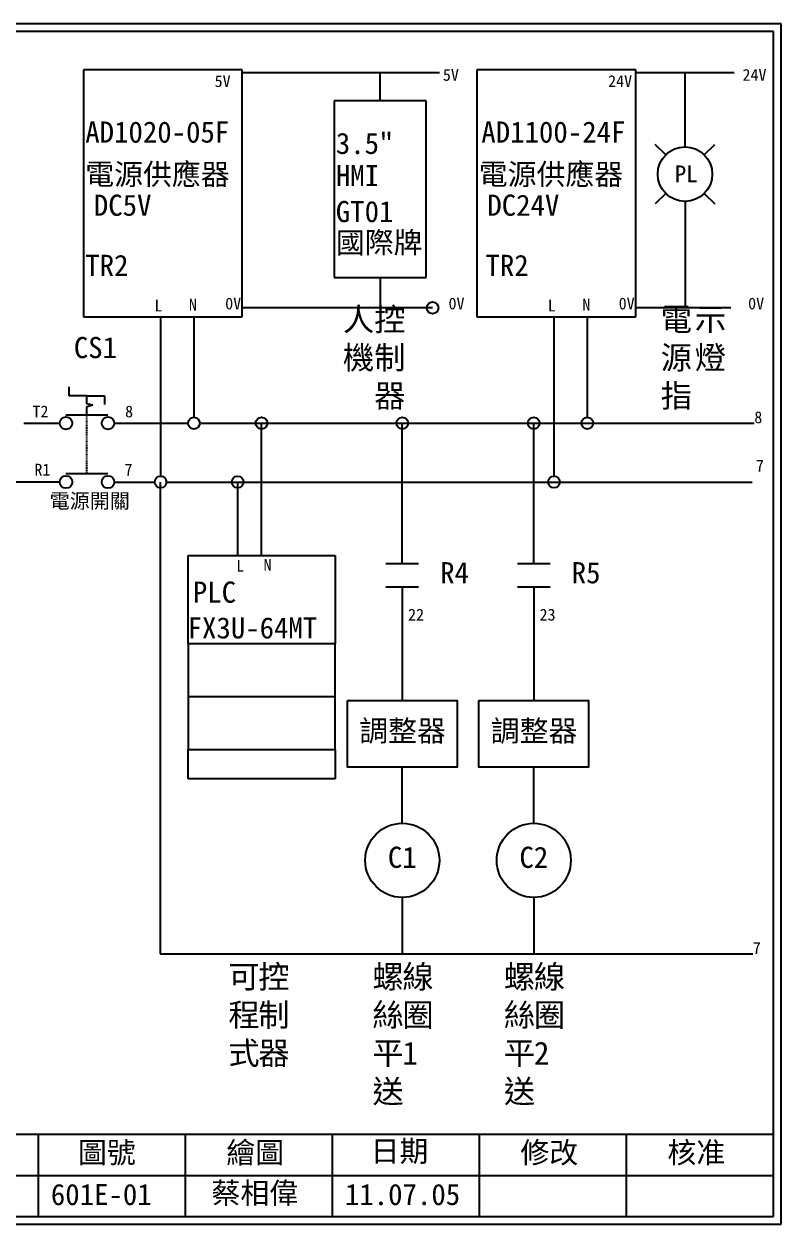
# Model space of a CAD drawing. Extents: x 10 to 297, y 3 to 207.
# Drawn here: x 168.3 to 297, y 3 to 207 of the extents above; entities that cross this region are included whole.
import ezdxf
from ezdxf.enums import TextEntityAlignment as Align

# ---------------------------------------------------------------- set-up
doc = ezdxf.new("R2010")
doc.units = 0
doc.linetypes.add('DASHED', pattern=[0.2, 0.1, -0.1])
doc.layers.get('0').update_dxf_attribs({"linetype": 'CONTINUOUS'})
for name, color, linetype in [('7', 7, 'CONTINUOUS'), ('圖框層', 7, 'CONTINUOUS'), ('標尺寸層', 3, 'CONTINUOUS')]:
    doc.layers.add(name, color=color, linetype=linetype)
doc.styles.add('CNS', font='romanc.shx', dxfattribs={"bigfont": 'chineset.shx'})
doc.styles.add('STSL', font='KAIU.TTF')

msp = doc.modelspace()

# ---------------------------------------------------------------- linework, layer by layer
for p, q in [((205.4, 199.2), (178.4, 199.2)), ((178.4, 199.2), (178.4, 157.2)), ((205.4, 157.2), (205.4, 199.2)), ((238.93, 198.67), (205.4, 198.67)), ((228.85, 193.9), (228.85, 198.67)), ((272.3, 199.2), (245.3, 199.2)), ((245.3, 199.2), (245.3, 157.2)), ((272.3, 157.2), (272.3, 199.2)), ((289.06, 198.67), (272.3, 198.67)), ((280.68, 189.99), (280.68, 198.67)), ((236.68, 193.9), (221.02, 193.9)), ((221.02, 193.9), (221.02, 163.9)), ((236.68, 163.9), (236.68, 193.9)), ((280.68, 186.09), (280.68, 189.99)), ((277.4, 184.73), (275.63, 186.5)), ((283.96, 184.73), (285.73, 186.5)), ((277.4, 178.17), (275.63, 176.4)), ((283.96, 178.17), (285.73, 176.4)), ((280.68, 176.81), (280.68, 172.86)), ((280.68, 172.86), (280.68, 158.72)), ((221.02, 163.9), (236.68, 163.9)), ((228.85, 163.9), (228.85, 158.72)), ((178.4, 157.2), (201.4, 157.2)), ((191.51, 157.2), (191.51, 130.12)), ((197.18, 157.2), (197.18, 140.12)), ((201.4, 157.2), (205.4, 157.2)), ((237.76, 158.72), (205.4, 158.72)), ((245.3, 157.2), (268.3, 157.2)), ((258.4, 157.2), (258.4, 130.12)), ((264.07, 157.2), (264.07, 140.12)), ((268.3, 157.2), (272.3, 157.2)), ((288.48, 158.72), (272.3, 158.72)), ((176, 143.77), (176, 145.27)), ((179, 143.77), (176, 143.77)), ((179, 143.77), (182, 143.77)), ((182, 143.77), (182, 142.27)), ((180, 142.16), (179, 142.43)), ((180, 142.16), (179, 141.89)), ((168.29, 139.12), (174.36, 139.12)), ((183.64, 139.12), (196.18, 139.12)), ((198.38, 139.12), (292.46, 139.12)), ((208.68, 116.64), (208.68, 139.12)), ((232.61, 115.27), (232.61, 139.12)), ((254.96, 115.27), (254.96, 139.12)), ((174.36, 129.12), (22.17, 129.12)), ((183.64, 129.12), (190.51, 129.12)), ((191.43, 129.12), (191.43, 48.91)), ((192.51, 129.12), (292.09, 129.12)), ((196.18, 116.64), (221.18, 116.64)), ((196.18, 101.64), (196.18, 116.64)), ((221.18, 116.64), (221.18, 101.64)), ((232.61, 111.3), (232.61, 91.96)), ((254.96, 111.3), (254.96, 91.96)), ((221.18, 101.64), (196.18, 101.64)), ((196.18, 101.64), (196.18, 92.64)), ((221.18, 92.64), (221.18, 101.64)), ((196.18, 92.64), (221.18, 92.64)), ((196.18, 92.64), (196.18, 83.64)), ((221.18, 83.64), (221.18, 92.64)), ((196.18, 78.64), (196.18, 83.64)), ((196.18, 83.64), (221.18, 83.64)), ((221.18, 83.64), (221.18, 78.64)), ((232.61, 71.11), (232.61, 80.64)), ((254.96, 71.11), (254.96, 80.64)), ((221.18, 78.64), (196.18, 78.64)), ((232.61, 58.51), (232.61, 48.91)), ((254.96, 58.51), (254.96, 48.91)), ((191.43, 48.91), (292.2, 48.91))]:
    msp.add_line(p, q)
for points in [[(223.28, 91.96), (241.93, 91.96), (241.93, 80.64), (223.28, 80.64)], [(245.64, 91.96), (264.29, 91.96), (264.29, 80.64), (245.64, 80.64)]]:
    msp.add_lwpolyline(points, close=True)
for centre, radius in [((280.68, 181.45), 4.64), ((197.18, 139.12), 1), ((264.07, 139.12), 1), ((191.51, 129.12), 1), ((258.4, 129.12), 1), ((232.61, 64.81), 6.3), ((254.96, 64.81), 6.3)]:
    msp.add_circle(centre, radius)
at = {"layer": '7'}
for p, q in [((179, 142.43), (179, 143.77)), ((179, 140.55), (179, 141.89)), ((175.43, 140.55), (182.57, 140.55)), ((175.43, 130.55), (182.57, 130.55))]:
    msp.add_line(p, q, dxfattribs=at)
at = {"layer": '7', "linetype": 'DASHED'}
msp.add_line((179, 130.55), (179, 140.55), dxfattribs=at)
at = {"layer": '7'}
for centre in [(175.43, 139.12), (182.57, 139.12), (175.43, 129.12), (182.57, 129.12)]:
    msp.add_circle(centre, 1.07, dxfattribs=at)
at = {"layer": '圖框層', "color": 7}
for p, q in [((297, 206.97), (10, 206.97)), ((297, 3), (297, 206.97)), ((295.75, 205.72), (11.25, 205.72)), ((295.75, 4.25), (295.75, 205.72)), ((11.25, 18.25), (295.75, 18.25)), ((170.75, 4.25), (170.75, 18.25)), ((195.75, 4.25), (195.75, 18.25)), ((220.75, 4.25), (220.75, 18.25)), ((245.75, 4.25), (245.75, 18.25)), ((270.75, 4.25), (270.75, 18.25)), ((145.75, 11.25), (295.75, 11.25)), ((11.25, 4.25), (295.75, 4.25)), ((10, 3), (297, 3))]:
    msp.add_line(p, q, dxfattribs=at)
at = {"layer": '標尺寸層', "color": 7}
for p, q in [((204.61, 129.15), (204.61, 116.64)), ((229.82, 115.27), (235.39, 115.27)), ((252.18, 115.27), (257.75, 115.27)), ((229.82, 111.3), (235.39, 111.3)), ((252.18, 111.3), (257.75, 111.3))]:
    msp.add_line(p, q, dxfattribs=at)
for centre in [(237.76, 158.72), (208.68, 139.12), (232.61, 139.12), (254.96, 139.12), (204.61, 129.12)]:
    msp.add_circle(centre, 1, dxfattribs=at)

# ---------------------------------------------------------------- texts
at = {"color": 7}
msp.add_text('PL', height=2.856, dxfattribs=at).set_placement((280.88, 181.5), align=Align.MIDDLE_CENTER)
at = {"layer": '圖框層', "color": 4, "style": 'STSL'}
for s, height, p in [('5V', 2, (200.7, 196.26)), ('5V', 2, (239.51, 197.32)), ('24V', 2, (267.6, 196.26)), ('24V', 2, (290.45, 197.32)), ('AD1020-05F', 3.6, (178.71, 186.8)), ('AD1100-24F', 3.6, (246.05, 186.8)), ('3.5"', 3.6, (221.31, 184.88)), ('電源供應器', 3.6, (178.71, 179.63)), ('電源供應器', 3.6, (245.61, 179.63)), ('HMI', 3.6, (221.31, 179.41)), ('DC5V', 3.6, (180.17, 174.37)), ('DC24V', 3.6, (247.07, 174.37)), ('GT01', 3.6, (221.31, 173.29)), ('國際牌', 3.6, (221.31, 168.02)), ('TR2', 3.6, (178.71, 164.14)), ('TR2', 3.6, (246.75, 164.14)), ('L', 2, (190.47, 158.11)), ('N', 2, (196.33, 158.26)), ('0V', 2, (202.5, 158.46)), ('0V', 2, (240.47, 158.46)), ('L', 2, (257.36, 158.11)), ('N', 2, (263.23, 158.26)), ('0V', 2, (269.4, 158.46)), ('0V', 2, (291.41, 158.46)), ('CS1', 3.6, (176.76, 150.17)), ('T2', 2, (169.73, 140.11)), ('8', 2, (185.48, 140.11)), ('8', 2, (292.46, 139.12)), ('7', 2, (292.73, 130.9)), ('R1', 2, (170.06, 130.22)), ('7', 2, (185.39, 130.22)), ('L', 2, (204.38, 113.88)), ('N', 2, (209.02, 114.06)), ('R4', 3.6, (239.05, 111.9)), ('R5', 3.6, (261.41, 111.9)), ('PLC', 3.6, (197, 108.6)), ('FX3U-64MT', 3.6, (196.11, 102.53)), ('22', 2, (233.59, 105.57)), ('23', 2, (255.95, 105.57)), ('調整器', 3.6, (225.29, 85.02)), ('調整器', 3.6, (247.65, 85.02)), ('C1', 3.6, (230.16, 63.53)), ('C2', 3.6, (252.52, 63.53)), ('7', 2, (292.2, 48.91)), ('圖號', 3.6, (177.47, 13.34)), ('繪圖', 3.6, (202.69, 13.34)), ('日期', 3.6, (227.22, 13.59)), ('修改', 3.6, (252.69, 13.34)), ('核准', 3.6, (277.69, 13.34)), ('蔡相偉', 3.6, (200.18, 6.47)), ('601E-01', 3.6, (172.86, 6.22)), ('11.07.05', 3.6, (222.86, 6.22))]:
    msp.add_text(s, height=height, dxfattribs=at).set_placement(p)
at = {"layer": '標尺寸層', "color": 7, "attachment_point": 1, "style": 'CNS'}
for s, insert, char_height, width in [('{\\fDFKai-SB|b0|i0|c136|p65;人控\\P機制\\P  器}', (222.52, 158.72), 3.9, 13.4536), ('{\\fDFKai-SB|b0|i0|c136|p65;電\\P源指}', (276.54, 158.72), 3.9, 4.1392), ('{\\fDFKai-SB|b0|i0|c136|p65;示燈}', (282.34, 158.72), 3.9, 4.1392), ('{\\fDFKai-SB|b0|i0|c136|p65;電源開關}', (172.65, 127.16), 2.5, 14.0847), ('{\\fDFKai-SB|b0|i0|c136|p65;可程式}', (203.03, 46.99), 3.9, 5.4243), ('{\\fDFKai-SB|b0|i0|c136|p65;控制器}', (208.12, 46.99), 3.9, 5.4243), ('{\\fDFKai-SB|b0|i0|c136|p65;螺絲平送}', (227.53, 46.99), 3.9, 5.4243), ('{\\fDFKai-SB|b0|i0|c136|p65;線圈1}', (232.62, 46.99), 3.9, 5.4243), ('{\\fDFKai-SB|b0|i0|c136|p65;螺絲平送}', (249.88, 46.99), 3.9, 5.4243), ('{\\fDFKai-SB|b0|i0|c136|p65;線圈2}', (254.98, 46.99), 3.9, 5.4243)]:
    msp.add_mtext(s, dxfattribs=dict(at, insert=insert, char_height=char_height, width=width))

doc.saveas('drawing.dxf')
